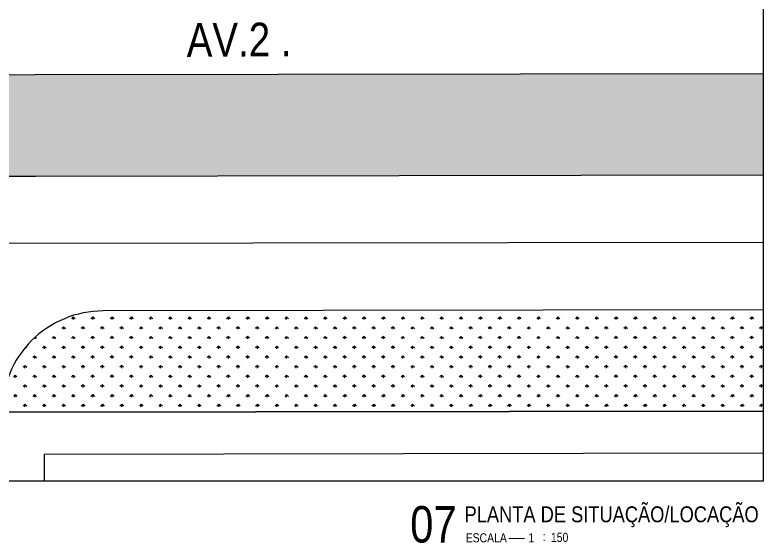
# Model space of a CAD drawing. Header units: millimetres. Extents: x 0 to 5100, y -1 to 1869.
# Drawn here: x 4768.44 to 4779.53, y 982.75 to 990.58 of the extents above; entities that cross this region are included whole.
import ezdxf
from ezdxf.enums import TextEntityAlignment as Align

# ---------------------------------------------------------------- set-up
doc = ezdxf.new("R2010")
doc.units = ezdxf.units.MM
doc.header["$LTSCALE"] = 20
doc.linetypes.add('DASHDOT', pattern=[1, 0.5, -0.25, 0, -0.25])
for name, color, linetype in [('Bra-Rua Calçadas', 1, 'Continuous'), ('Calçada', 1, 'Continuous'), ('E-hatch', 8, 'Continuous'), ('E-txt-g', 3, 'Continuous'), ('E-TXT-Y', 2, 'Continuous'), ('EIXO DAS VIAS', 252, 'DASHDOT'), ('Lotes', 2, 'Continuous'), ('Nomes de Ruas', 3, 'Continuous'), ('Área Verde Alameda etc.', 92, 'Continuous')]:
    doc.layers.add(name, color=color, linetype=linetype)
doc.layers.add('E-Txt-W', color=7, linetype='Continuous', lineweight=20)
doc.styles.add('F2', font='ARIALN.TTF')
pattern_1 = [(270, (0, 0), (0.143684, -0.143684), [0.0381, -0.249268]), (225, (0, 0), (0.1436840979371064, -0.1436840979371065), [0.0381, -0.1651]), (315, (0, 0), (0.1436840979371065, 0.1436840979371064), [0.0381, -0.1651])]

# ---------------------------------------------------------------- blocks, each defined once
blk = doc.blocks.new('IND_DES')
at = {"layer": 'E-Txt-W', "color": 7}
blk.add_line((0.02691874245280701, -0.2427656959243834), (0.1983660587259664, -0.2427656959243834), dxfattribs=at)
at = {"layer": 'E-txt-g', "color": 7, "style": 'F2'}
for s, p in [('ESCALA', (-0.4462717795387974, -0.2864363435289476)), ('1', (0.2425575839921805, -0.2864363435289476)), (':', (0.3987914186079706, -0.2706450809588361))]:
    blk.add_text(s, height=0.1, dxfattribs=at).set_placement(p)
blk.add_attdef('ESCALA', (0.4897224567261773, -0.2812346871019269), '', height=0.1, dxfattribs=at)
at = {"layer": 'E-Txt-W', "color": 6, "style": 'F2'}
blk.add_attdef('00', text='', height=0.4, dxfattribs=at).set_placement((-0.7082919628174977, -0.2880972761437874), align=Align.CENTER)
at = {"layer": 'E-TXT-Y', "color": 7, "style": 'F2'}
for tag, p in [('PROJETO', (-0.456320197291042, 0.1829284647775342)), ('DESENHO', (-0.4582074107559393, -0.06583962129464105))]:
    blk.add_attdef(tag, p, '', height=0.175, dxfattribs=at)

msp = doc.modelspace()

# ---------------------------------------------------------------- hatches: boundary and pattern name
at = {"layer": 'E-hatch'}
h = msp.add_hatch(dxfattribs=at)
h.set_pattern_fill('GRASS,_O', color=8, scale=0.008, angle=180)
h.set_pattern_definition(pattern_1)
h.paths.add_polyline_path([(4764.560968167939, 989.6881409547553), (4764.560968167938, 988.1868709400053), (4765.743611146268, 988.1883038511893), (4768.743818984203, 988.1925711964317), (4779.532055299576, 988.2101908817508), (4779.532055299577, 989.710192882674), (4768.741369140671, 989.6925691960727), (4765.741818592338, 989.6890123602856)])
h = msp.add_hatch(dxfattribs=at)
h.set_pattern_fill('GRASS,_O', color=8, scale=0.008, angle=180)
h.set_pattern_definition(pattern_1)
edge = h.paths.add_edge_path()
edge.add_line((4779.532055299577, 984.7101862130528), (4779.532055299576, 986.2101882136907))
edge.add_line((4779.532055299576, 986.2101882136907), (4769.747084108792, 986.1942070928877))
edge.add_arc((4769.74953395269, 984.6942090935333), 1.499999999934088, 90.09357718551861, 180.0935771855229)
edge.add_line((4768.249535953336, 984.6917592496344), (4779.532055299577, 984.7101862130528))

# ---------------------------------------------------------------- linework, layer by layer
at = {"color": 1}
for points in [[(4764.560968167938, 1005.858041964766), (4779.532055299576, 1005.858041964766), (4779.532055299576, 983.6699206405401), (4764.560968167938, 983.6699206405401)], [(4764.560968167938, 1005.858041964766), (4779.532055299576, 1005.858041964766), (4779.532055299576, 983.6699206405402), (4764.560968167938, 983.6699206405402)]]:
    msp.add_lwpolyline(points, close=True, dxfattribs=at)
at = {"layer": 'Bra-Rua Calçadas', "color": 8}
msp.add_line((4779.532055299576, 989.7101928821236), (4768.741369140957, 989.6925691957059), dxfattribs=at)
for points in [[(4779.532055299576, 989.710192882674), (4768.741369140671, 989.6925691960727), (4765.741818592338, 989.6890123602856), (4764.560968167938, 989.6881409547553)], [(4768.741369141428, 989.6925691954822), (4765.741818592338, 989.6890123602856)], [(4779.532055299576, 989.7101928821857), (4768.741369140957, 989.6925691957059)], [(4764.560968167938, 988.1868709400054), (4765.743611146268, 988.1883038511893), (4768.743818984203, 988.1925711964317), (4779.532055299576, 988.2101908817509)], [(4768.74381898402, 988.1925711962884), (4779.532055299576, 988.2101908812281)], [(4768.743818984765, 988.1925711962798), (4765.743611146085, 988.188303851046)]]:
    msp.add_lwpolyline(points, dxfattribs=at)
at = {"layer": 'Bra-Rua Calçadas', "color": 7}
msp.add_lwpolyline([(4779.532055299576, 986.2101882136906), (4769.747084108792, 986.1942070928877, 0.4142135623731684), (4768.249535953336, 984.6917592496344), (4779.532055299576, 984.7101862130527)], format="xyb", dxfattribs=at)
at = {"layer": 'Calçada', "color": 8, "lineweight": -3}
for p, q in [((4779.532055299576, 986.2101882137621), (4769.747084108883, 986.1942070929593)), ((4779.532055299576, 986.2101882136906), (4769.747084108792, 986.1942070928877))]:
    msp.add_line(p, q, dxfattribs=at)
msp.add_lwpolyline([(4779.532055299576, 984.710186213027), (4768.249535953152, 984.6917592494909)], dxfattribs=at)
for centre in [(4769.749533952782, 984.6942090936051), (4769.749533952599, 984.6942090934616)]:
    msp.add_arc(centre, 1.499999999822794, 90.09357716328076, 180.0935771728691, dxfattribs=at)
at = {"layer": 'EIXO DAS VIAS', "color": 8, "ltscale": 10, "elevation": 25.9268842667219}
msp.add_lwpolyline([(4779.532055299576, 987.2101895470353), (4767.245454214803, 987.190122686046)], dxfattribs=at)
at = {"layer": 'Lotes', "color": 6}
for p, q in [((4779.532055299576, 984.0851853804527), (4768.875555887197, 984.0677808517679)), ((4768.875555887197, 984.0677808517679), (4768.876205684951, 983.6699206405402))]:
    msp.add_line(p, q, dxfattribs=at)
at = {"layer": 'Área Verde Alameda etc.', "color": 8}
msp.add_line((4779.532055299576, 989.7101928821236), (4768.741369140957, 989.6925691957059), dxfattribs=at)
for points in [[(4779.532055299576, 989.710192882674), (4768.741369140671, 989.6925691960727), (4765.741818592338, 989.6890123602856), (4764.560968167938, 989.6881409547553)], [(4768.741369141428, 989.6925691954822), (4765.741818592338, 989.6890123602856)], [(4779.532055299576, 989.7101928821857), (4768.741369140957, 989.6925691957059)], [(4764.560968167938, 988.1868709400054), (4765.743611146268, 988.1883038511893), (4768.743818984203, 988.1925711964317), (4779.532055299576, 988.2101908817509)], [(4768.74381898402, 988.1925711962884), (4779.532055299576, 988.2101908812281)], [(4768.743818984765, 988.1925711962798), (4765.743611146085, 988.188303851046)]]:
    msp.add_lwpolyline(points, dxfattribs=at)
msp.add_lwpolyline([(4779.532055299576, 986.2101882136906), (4769.747084108792, 986.1942070928877, 0.4142135623731684), (4768.249535953336, 984.6917592496344), (4779.532055299576, 984.7101862130527)], format="xyb", dxfattribs=at)

# ---------------------------------------------------------------- block references
ref = msp.add_blockref('IND_DES', (4775.725992771095, 983.1497715245033), dxfattribs=dict(xscale=1.349996800000372, yscale=1.349996800000372, zscale=1.349996800000372))
ref.add_attrib('00', '07', dxfattribs={"layer": 'E-Txt-W', "height": 0.5399984, "style": 'F2'}).set_placement((4774.644714563573, 982.7608411245034), align=Align.CENTER)
ref.add_attrib('DESENHO', 'PLANTA DE SITUAÇÃO/LOCAÇÃO', (4775.107414371094, 983.0608883245033), dxfattribs={"layer": 'E-TXT-Y', "color": 2, "height": 0.2362496, "style": 'F2'})
ref.add_attrib('ESCALA', '150', (4776.387116771094, 982.7701051245033), dxfattribs={"layer": 'E-txt-g', "color": 7, "height": 0.135, "style": 'F2'})

# ---------------------------------------------------------------- texts
at = {"layer": 'Nomes de Ruas', "color": 8, "extrusion": (-0.08453773027716215, 0.01898521739355189, 0.9962393957679578), "style": 'F2'}
msp.add_text('AV.2 . ', height=0.4999999999999999, rotation=102.9674617197277, dxfattribs=at).set_placement((-2011.754091039314, 4422.22767248554, -384.4094427066605), align=Align.MIDDLE_CENTER)

doc.saveas('drawing.dxf')
